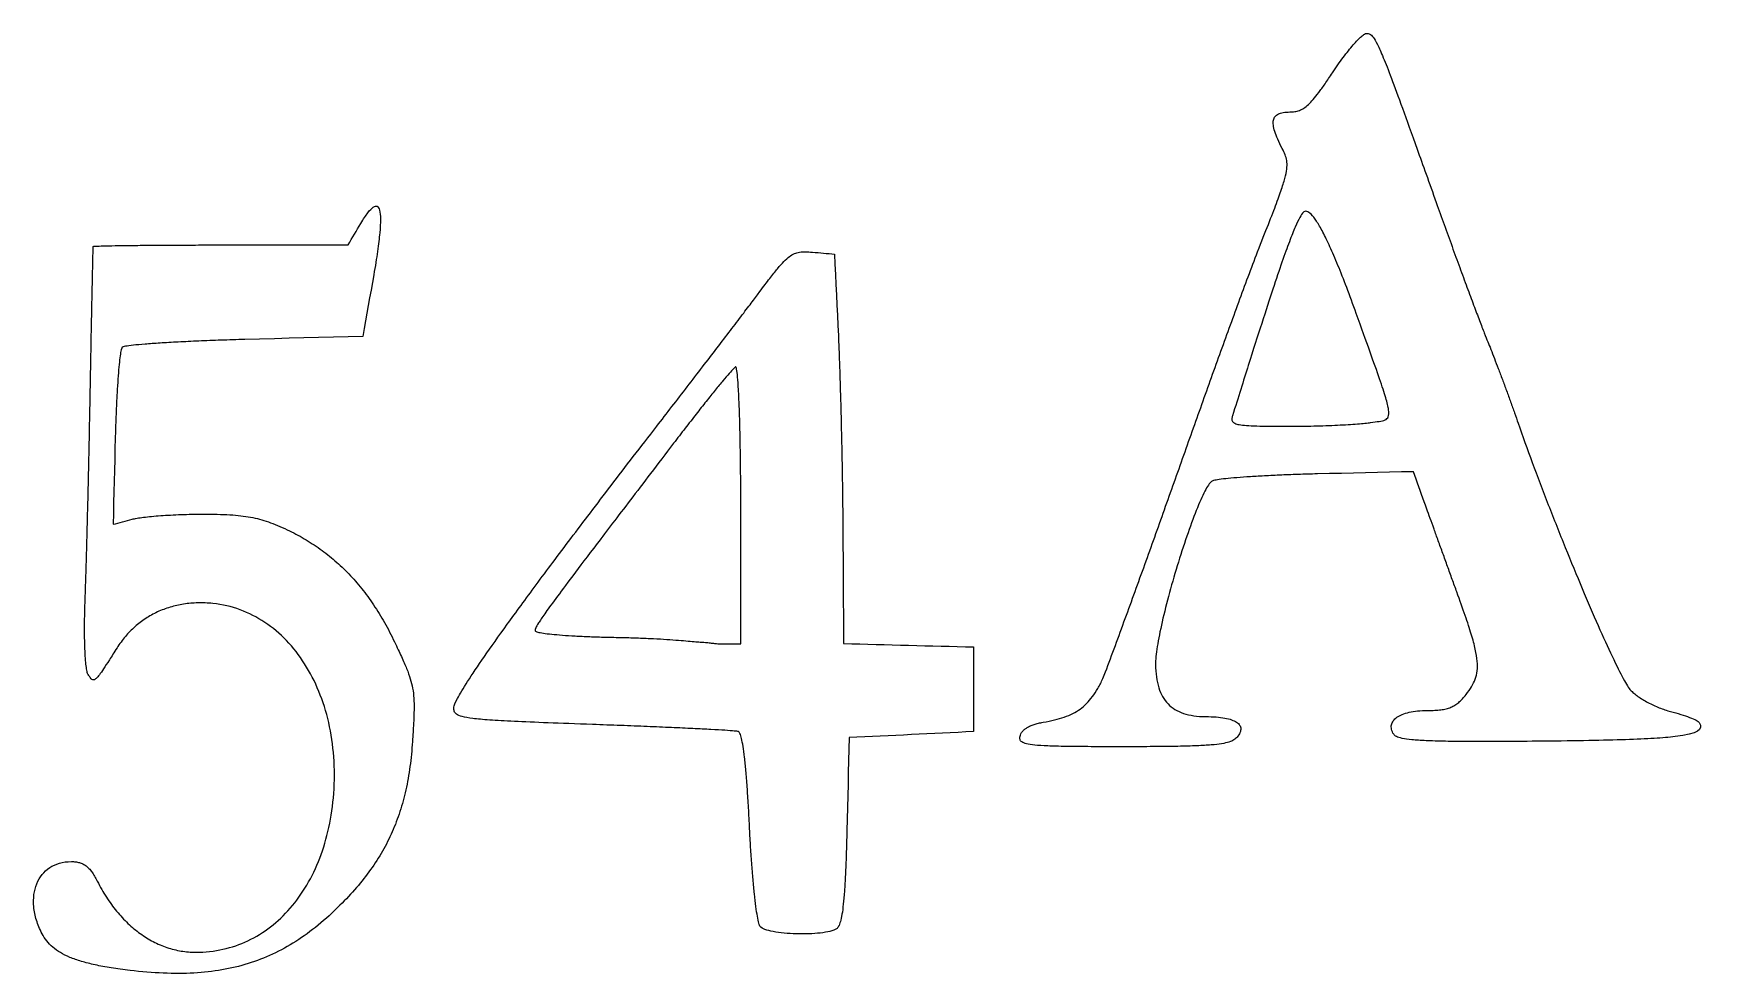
# Model space of a CAD drawing. Extents: x 224 to 496, y 379 to 532.
import ezdxf

# ---------------------------------------------------------------- set-up
doc = ezdxf.new("R2010")
doc.units = 0
doc.layers.add('Vector_Middle', color=7, linetype='CONTINUOUS')

msp = doc.modelspace()

# ---------------------------------------------------------------- linework, layer by layer
at = {"layer": 'Vector_Middle', "color": 7}
for points in [[(254.589523, 497.6892), (257.178362, 497.6892), (259.767198, 497.6892), (262.356038, 497.6892), (264.944877, 497.6892), (267.533717, 497.6892), (270.122556, 497.6892), (272.711392, 497.6892), (275.300232, 497.6892), (275.559035, 498.127805), (275.817838, 498.566438), (276.076641, 499.005043), (276.335444, 499.443647), (276.594248, 499.88228), (276.853051, 500.320885), (277.111854, 500.759518), (277.370657, 501.198123)], [(350.922813, 496.511008), (351.369723, 496.473591), (351.816633, 496.436173), (352.263543, 496.398756), (352.710454, 496.361339), (353.157364, 496.323921), (353.604274, 496.286504), (354.051184, 496.249087), (354.498094, 496.211669), (354.575764, 494.550085), (354.653433, 492.888501), (354.731102, 491.226917), (354.808772, 489.565304), (354.886441, 487.90372), (354.96411, 486.242135), (355.04178, 484.580551), (355.119449, 482.918967)], [(279.473638, 492.850488), (279.251374, 491.594769), (279.029109, 490.339049), (278.806844, 489.083329), (278.58458, 487.827581), (278.362315, 486.571861), (278.140051, 485.316142), (277.917786, 484.060422), (277.695522, 482.804702), (275.295455, 482.740639), (272.895386, 482.676576), (270.49532, 482.612513), (268.095251, 482.54845), (265.695185, 482.484387), (263.295119, 482.420324), (260.89505, 482.356261), (258.494984, 482.292198)], [(441.793814, 468.768416), (441.793757, 468.767225)], [(237.384944, 466.23155), (237.341772, 464.47645), (237.298601, 462.72138), (237.255429, 460.96628), (237.212257, 459.211181), (237.169086, 457.45611), (237.125914, 455.701011), (237.082742, 453.94594), (237.039571, 452.190841), (237.426659, 452.294589), (237.813744, 452.398337), (238.200832, 452.502085), (238.587919, 452.605833), (238.975007, 452.709581), (239.362092, 452.813329), (239.74918, 452.917077), (240.136268, 453.020825)], [(450.514857, 455.840816), (450.293187, 456.456217), (450.071802, 457.071619), (449.850416, 457.68702), (449.62903, 458.302422), (449.407361, 458.917824), (449.185975, 459.533225), (448.964589, 460.148627), (448.743203, 460.764028), (446.79155, 460.718391), (444.839896, 460.672753), (442.888214, 460.627115), (440.936561, 460.581477), (438.984907, 460.535839), (437.033254, 460.490202), (435.081572, 460.444564), (433.129918, 460.398926)], [(336.445569, 432.705033), (336.794287, 432.705033), (337.143005, 432.705033), (337.491751, 432.705033), (337.840469, 432.705033), (338.189187, 432.705033), (338.537934, 432.705033), (338.886652, 432.705033), (339.23537, 432.705033), (339.23537, 435.546113), (339.23537, 438.387194), (339.23537, 441.228302), (339.23537, 444.069383), (339.23537, 446.910463), (339.23537, 449.751543), (339.23537, 452.592652), (339.23571, 455.43172)], [(355.857591, 451.197553), (355.871764, 448.89395), (355.885937, 446.590375), (355.90011, 444.286772), (355.914283, 441.983169), (355.928457, 439.679594), (355.94263, 437.375991), (355.956803, 435.072416), (355.970976, 432.768813), (357.294104, 432.733946), (358.617203, 432.69908), (359.940331, 432.664214), (361.26343, 432.629348), (362.586557, 432.594482), (363.909657, 432.559616), (365.232784, 432.52475), (366.555883, 432.489883), (367.878983, 432.455017), (369.20211, 432.420151), (370.525209, 432.385285), (371.848337, 432.350419), (373.171436, 432.315553), (374.494564, 432.280687), (375.817663, 432.24582), (377.140791, 432.210954), (377.140791, 431.349392), (377.140791, 430.48783), (377.140791, 429.626268), (377.140791, 428.764706), (377.140791, 427.903143), (377.140791, 427.041581), (377.140791, 426.180019), (377.140791, 425.318457), (377.140791, 424.456894), (377.140791, 423.595332), (377.140791, 422.73377), (377.140791, 421.87218), (377.140791, 421.010617), (377.140791, 420.149055), (377.140791, 419.287493), (377.140791, 418.425931), (375.874894, 418.364419), (374.609027, 418.302907), (373.343131, 418.241395), (372.077235, 418.179883), (370.811367, 418.118372), (369.545471, 418.05686), (368.279603, 417.995348), (367.013707, 417.933836), (365.747811, 417.872324), (364.481943, 417.810813), (363.216047, 417.749301), (361.95018, 417.687789), (360.684283, 417.626277), (359.418387, 417.564765), (358.15252, 417.503254), (356.886624, 417.441742), (356.839852, 415.547773), (356.79308, 413.653805), (356.746309, 411.759865), (356.699537, 409.865896), (356.652765, 407.971928), (356.605994, 406.077959), (356.559222, 404.184019), (356.51245, 402.29005)], [(384.714567, 417.66891), (384.713858, 417.672085)], [(342.390132, 386.672655), (342.390161, 386.672655), (342.390161, 386.672655), (342.390189, 386.672683), (342.390189, 386.672683), (342.390217, 386.672683), (342.390217, 386.672683), (342.390246, 386.672712), (342.394639, 386.670813)], [(239.786745, 379.525833), (239.786745, 379.525861), (239.786745, 379.525861), (239.786745, 379.52589), (239.786745, 379.52589), (239.786745, 379.52589), (239.786745, 379.525918), (239.786745, 379.525918), (239.786793, 379.523906)]]:
    msp.add_lwpolyline(points, dxfattribs=at)
for points in [[(438.950353, 530.271269), (439.202069, 530.561282), (439.44137, 530.82377), (439.664627, 531.054425)], [(439.664627, 531.054425), (439.887997, 531.285165), (440.095039, 531.483789), (440.282296, 531.646299)], [(440.282296, 531.646299), (440.469666, 531.808724), (440.636939, 531.935065), (440.780655, 532.020699)], [(440.780655, 532.020699), (440.924372, 532.106306), (441.044277, 532.151376), (441.136857, 532.151376)], [(441.136857, 532.151376), (441.317707, 532.151376), (441.484611, 532.131534), (441.656561, 532.041676)], [(441.656561, 532.041676), (441.828624, 531.953235), (442.005477, 531.797896), (442.206369, 531.529455)], [(442.206369, 531.529455), (442.407345, 531.261014), (442.631991, 530.879556), (442.899524, 530.339216)], [(442.899524, 530.339216), (443.167115, 529.798876), (443.477367, 529.099654), (443.849329, 528.195657)], [(436.455978, 527.036797), (436.747266, 527.452441), (437.037619, 527.853685), (437.323266, 528.23622)], [(437.323266, 528.23622), (437.608913, 528.618728), (437.889883, 528.982469), (438.162321, 529.323109)], [(438.162321, 529.323109), (438.434731, 529.663748), (438.698721, 529.981257), (438.950353, 530.271269)], [(443.849329, 528.195657), (444.22132, 527.29166), (444.654964, 526.18286), (445.16914, 524.823392)], [(434.370359, 523.942838), (434.742321, 524.482923), (435.144359, 525.083584), (435.583247, 525.751143)], [(435.583247, 525.751143), (435.872523, 526.191165), (436.164718, 526.621153), (436.455978, 527.036797)], [(432.444246, 521.379213), (432.723458, 521.70205), (433.018942, 522.072935), (433.337698, 522.498104)], [(433.337698, 522.498104), (433.656425, 522.923272), (433.998369, 523.402753), (434.370359, 523.942838)], [(445.16914, 524.823392), (445.683317, 523.463953), (446.278025, 521.853817), (446.972173, 519.94715)], [(429.442668, 519.406951), (429.700337, 519.446353), (429.946809, 519.508715), (430.189257, 519.599991)], [(430.189257, 519.599991), (430.431619, 519.691266), (430.670013, 519.812022), (430.911043, 519.967899)], [(430.911043, 519.967899), (431.151987, 520.123805), (431.395795, 520.315257), (431.649043, 520.548378)], [(431.649043, 520.548378), (431.902176, 520.781386), (432.16509, 521.056346), (432.444246, 521.379213)], [(446.972173, 519.94715), (447.666321, 518.040454), (448.45988, 515.837225), (449.371757, 513.291543)], [(425.947635, 517.199726), (425.911635, 517.506832), (425.917871, 517.777143), (425.967477, 518.013128)], [(426.181493, 516.165732), (426.061871, 516.548778), (425.983635, 516.892649), (425.947635, 517.199726)], [(425.967477, 518.013128), (426.016233, 518.24897), (426.107509, 518.450712), (426.242154, 518.620422)], [(426.242154, 518.620422), (426.376517, 518.790217), (426.554249, 518.927896), (426.775465, 519.03618)], [(426.775465, 519.03618), (426.996567, 519.144463), (427.26155, 519.223266), (427.570498, 519.274857)], [(427.570498, 519.274857), (427.879474, 519.326447), (428.232557, 519.351109), (428.630258, 519.351109)], [(428.630258, 519.351109), (428.916586, 519.351109), (429.185112, 519.368117), (429.442668, 519.406951)], [(426.664998, 514.89652), (426.462605, 515.360409), (426.301228, 515.782658), (426.181493, 516.165732)], [(427.395203, 513.377603), (427.11103, 513.927156), (426.867449, 514.432658), (426.664998, 514.89652)], [(427.860227, 512.395398), (427.734935, 512.707408), (427.577613, 513.02503), (427.395203, 513.377603)], [(428.133203, 511.446699), (428.078778, 511.776935), (427.985518, 512.083389), (427.860227, 512.395398)], [(428.172038, 510.355219), (428.202935, 510.762444), (428.186211, 511.116463), (428.133203, 511.446699)], [(449.371757, 513.291543), (450.283606, 510.745861), (451.313802, 507.857726), (452.481165, 504.581244)], [(427.378195, 507.038769), (427.621408, 507.77623), (427.804498, 508.401723), (427.934494, 508.944671)], [(427.934494, 508.944671), (428.064605, 509.487619), (428.141424, 509.948022), (428.172038, 510.355219)], [(426.461074, 504.461254), (426.831619, 505.451962), (427.134983, 506.301335), (427.378195, 507.038769)], [(278.504476, 502.928164), (278.841266, 503.371502), (279.13686, 503.681641), (279.391116, 503.859175)], [(279.391116, 503.859175), (279.645384, 504.036624), (279.8583, 504.081694), (280.02975, 503.994387)], [(280.02975, 503.994387), (280.20119, 503.907364), (280.331175, 503.687991), (280.41954, 503.33726)], [(280.41954, 503.33726), (280.507895, 502.986501), (280.554667, 502.504214), (280.559656, 501.890967)], [(425.140923, 501.035783), (425.652832, 502.338529), (426.090529, 503.470545), (426.461074, 504.461254)], [(431.383294, 503.164148), (431.166444, 503.216022), (430.975502, 503.158479), (430.811036, 502.990101)], [(432.110211, 502.68223), (431.84262, 502.951238), (431.60006, 503.112331), (431.383294, 503.164148)], [(452.481165, 504.581244), (452.903244, 503.396589), (453.331446, 502.200794), (453.760044, 501.009307)], [(277.370657, 501.198123), (277.7897, 501.908343), (278.167686, 502.484854), (278.504476, 502.928164)], [(280.559656, 501.890967), (280.564758, 501.27772), (280.527908, 500.533512), (280.449275, 499.658882)], [(423.375506, 496.586126), (424.042866, 498.259644), (424.628986, 499.733065), (425.140923, 501.035783)], [(429.504378, 500.599757), (429.224598, 499.946712), (428.909414, 499.154258), (428.552787, 498.204255)], [(430.244532, 502.158813), (430.028816, 501.766469), (429.784243, 501.252832), (429.504378, 500.599757)], [(430.811036, 502.990101), (430.64691, 502.82229), (430.46022, 502.551156), (430.244532, 502.158813)], [(432.987194, 501.553247), (432.670365, 502.036441), (432.377802, 502.41325), (432.110211, 502.68223)], [(434.009622, 499.786044), (433.645087, 500.480504), (433.304022, 501.070082), (432.987194, 501.553247)], [(453.760044, 501.009307), (454.188671, 499.81782), (454.617666, 498.630671), (455.041361, 497.463335)], [(243.018774, 497.64668), (244.123574, 497.655184), (245.302858, 497.663688), (246.542423, 497.669357)], [(246.542423, 497.669357), (247.781988, 497.675027), (249.081832, 497.680696), (250.42775, 497.683531)], [(250.42775, 497.683531), (251.773668, 497.686365), (253.16566, 497.6892), (254.589523, 497.6892)], [(280.449275, 499.658882), (280.370642, 498.784252), (280.250113, 497.7792), (280.087543, 496.644293)], [(428.552787, 498.204255), (428.196132, 497.254252), (427.79795, 496.146699), (427.351918, 494.863483)], [(435.172819, 497.389436), (434.762135, 498.292243), (434.374129, 499.091584), (434.009622, 499.786044)], [(233.69874, 493.339748), (233.717448, 494.186655), (233.734314, 494.919241), (233.749054, 495.521461)], [(233.749054, 495.521461), (233.763795, 496.123682), (233.776267, 496.595565), (233.786472, 496.921153)], [(233.786472, 496.921153), (233.796677, 497.246712), (233.80433, 497.425946), (233.808866, 497.442869)], [(233.808866, 497.442869), (233.813684, 497.459877), (233.964006, 497.476318), (234.245625, 497.492192)], [(234.245625, 497.492192), (234.527247, 497.5092), (234.94019, 497.523657), (235.470229, 497.538397)], [(235.470229, 497.538397), (236.000265, 497.55257), (236.647406, 497.567027), (237.397442, 497.580066)], [(237.397442, 497.580066), (238.147481, 497.594239), (239.000411, 497.605578), (239.942035, 497.616633)], [(239.942035, 497.616633), (240.883659, 497.627972), (241.913974, 497.636476), (243.018774, 497.64668)], [(280.087543, 496.644293), (279.924976, 495.509386), (279.720394, 494.244595), (279.473638, 492.850488)], [(345.212192, 493.826939), (345.592375, 494.28669), (345.933921, 494.673647), (346.25092, 494.998299)], [(346.25092, 494.998299), (346.56789, 495.322951), (346.860312, 495.585298), (347.142217, 495.795883)], [(347.142217, 495.795883), (347.424265, 496.006498), (347.695569, 496.165266), (347.970586, 496.282819)], [(347.970586, 496.282819), (348.245546, 496.400457), (348.52422, 496.476709), (348.820498, 496.522346)], [(348.820498, 496.522346), (349.116775, 496.567984), (349.430712, 496.582724), (349.776397, 496.577339)], [(349.776397, 496.577339), (350.12211, 496.571669), (350.499543, 496.546157), (350.922813, 496.511008)], [(420.317093, 488.367269), (421.341194, 491.156249), (422.360731, 493.899732), (423.375506, 496.586126)], [(436.47222, 494.372211), (436.01692, 495.480416), (435.583531, 496.48663), (435.172819, 497.389436)], [(455.041361, 497.463335), (455.465055, 496.296), (455.88342, 495.148479), (456.290759, 494.03622)], [(233.63754, 490.47188), (233.65965, 491.531528), (233.680059, 492.492813), (233.69874, 493.339748)], [(343.941534, 492.218731), (344.413134, 492.834614), (344.831981, 493.367187), (345.212192, 493.826939)], [(427.351918, 494.863483), (426.905887, 493.580268), (426.412035, 492.121417), (425.864013, 490.468734)], [(437.90315, 490.743184), (437.404762, 492.053868), (436.927521, 493.264006), (436.47222, 494.372211)], [(456.290759, 494.03622), (456.698069, 492.923991), (457.094353, 491.847024), (457.473855, 490.820854)], [(233.56741, 487.013839), (233.592072, 488.254224), (233.615543, 489.412233), (233.63754, 490.47188)], [(341.110432, 488.453414), (341.592718, 489.092627), (342.011254, 489.650003), (342.354529, 490.110548)], [(342.354529, 490.110548), (342.945666, 490.903625), (343.469962, 491.602847), (343.941534, 492.218731)], [(425.864013, 490.468734), (425.315991, 488.816079), (424.713827, 486.969619), (424.051228, 484.911269)], [(439.461014, 486.5112), (438.921099, 488.021386), (438.401537, 489.432529), (437.90315, 490.743184)], [(457.473855, 490.820854), (457.853357, 489.794655), (458.216107, 488.819254), (458.556321, 487.910098)], [(233.490393, 483.061493), (233.517039, 484.450668), (233.542806, 485.773427), (233.56741, 487.013839)], [(339.483657, 486.305263), (340.082022, 487.093153), (340.628117, 487.814202), (341.110432, 488.453414)], [(417.231241, 479.875181), (418.264299, 482.743729), (419.292992, 485.578261), (420.317093, 488.367269)], [(458.556321, 487.910098), (458.896564, 487.000942), (459.214299, 486.158032), (459.50383, 485.396844)], [(337.543172, 483.756208), (338.234627, 484.662728), (338.885291, 485.517402), (339.483657, 486.305263)], [(424.051228, 484.911269), (423.38863, 482.852891), (422.665597, 480.582624), (421.875808, 478.082296)], [(441.663704, 480.37405), (441.034299, 482.128157), (440.302025, 484.158898), (439.461014, 486.5112)], [(459.50383, 485.396844), (459.793332, 484.635685), (460.05463, 483.95622), (460.281969, 483.374013)], [(233.408443, 478.710765), (233.436506, 480.216756), (233.463804, 481.672318), (233.490393, 483.061493)], [(240.331059, 481.359317), (239.796802, 481.301206), (239.369009, 481.243946), (239.061334, 481.188104)], [(242.239555, 481.534781), (241.506037, 481.476104), (240.865316, 481.417427), (240.331059, 481.359317)], [(244.704861, 481.709112), (243.799398, 481.651852), (242.973077, 481.593175), (242.239555, 481.534781)], [(247.645018, 481.877206), (246.594932, 481.822781), (245.610326, 481.766372), (244.704861, 481.709112)], [(250.978062, 482.033962), (249.810673, 481.984072), (248.695104, 481.931632), (247.645018, 481.877206)], [(254.622039, 482.173994), (253.364666, 482.130624), (252.145454, 482.083569), (250.978062, 482.033962)], [(258.494984, 482.292198), (257.174946, 482.257049), (255.879411, 482.217364), (254.622039, 482.173994)], [(335.357887, 480.896334), (336.119443, 481.891436), (336.851717, 482.849717), (337.543172, 483.756208)], [(355.119449, 482.918967), (355.162252, 482.005106), (355.204772, 480.982422), (355.246724, 479.872602)], [(460.281969, 483.374013), (460.509307, 482.791776), (460.702715, 482.306769), (460.856438, 481.934438)], [(460.856438, 481.934438), (461.010076, 481.562107), (461.179559, 481.142891), (461.361232, 480.685805)], [(233.323546, 474.057581), (233.352119, 475.648384), (233.380522, 477.204775), (233.408443, 478.710765)], [(238.181423, 479.625591), (238.12592, 479.224006), (238.07073, 478.745121), (238.016673, 478.199027)], [(238.348185, 480.588208), (238.292768, 480.351515), (238.236925, 480.027146), (238.181423, 479.625591)], [(238.512339, 481.026246), (238.458566, 480.974372), (238.403602, 480.824986), (238.348185, 480.588208)], [(239.061334, 481.188104), (238.753661, 481.132261), (238.56611, 481.07812), (238.512339, 481.026246)], [(332.996769, 477.815669), (333.805465, 478.869335), (334.596331, 479.901232), (335.357887, 480.896334)], [(355.246724, 479.872602), (355.288677, 478.762809), (355.330063, 477.56588), (355.370032, 476.303528)], [(414.11914, 471.17914), (415.160759, 474.104126), (416.198211, 477.006661), (417.231241, 479.875181)], [(443.249405, 475.896472), (442.819729, 477.142384), (442.293137, 478.619915), (441.663704, 480.37405)], [(461.361232, 480.685805), (461.542932, 480.228718), (461.73685, 479.733817), (461.939669, 479.210145)], [(461.939669, 479.210145), (462.14263, 478.686472), (462.354236, 478.134057), (462.571455, 477.561969)], [(237.858557, 476.369263), (237.807476, 475.698898), (237.758267, 474.971414), (237.711694, 474.196961)], [(238.016673, 478.199027), (237.962616, 477.652961), (237.909637, 477.039657), (237.858557, 476.369263)], [(330.528728, 474.604299), (331.361546, 475.686539), (332.188072, 476.761975), (332.996769, 477.815669)], [(337.332926, 476.748992), (337.047619, 476.421789), (336.712422, 476.026923), (336.334224, 475.572898)], [(338.032233, 477.519137), (337.85365, 477.335735), (337.618233, 477.076195), (337.332926, 476.748992)], [(338.390702, 477.832337), (338.332592, 477.80966), (338.210702, 477.70251), (338.032233, 477.519137)], [(338.560498, 477.434353), (338.505506, 477.71725), (338.448813, 477.854901), (338.390702, 477.832337)], [(338.718954, 476.166331), (338.668498, 476.72382), (338.61549, 477.151597), (338.560498, 477.434353)], [(338.862387, 474.120085), (338.817317, 474.921666), (338.769411, 475.608841), (338.718954, 476.166331)], [(355.370032, 476.303528), (355.410283, 475.041175), (355.449118, 473.71337), (355.486535, 472.341798)], [(421.875808, 478.082296), (421.086019, 475.581997), (420.229502, 472.851638), (419.299937, 469.873106)], [(462.571455, 477.561969), (462.788589, 476.98988), (463.011392, 476.398148), (463.236208, 475.795814)], [(233.23142, 469.187065), (233.264075, 470.835496), (233.294973, 472.466778), (233.323546, 474.057581)], [(237.711694, 474.196961), (237.665149, 473.422507), (237.621212, 472.601083), (237.580733, 471.742781)], [(328.022702, 471.352309), (328.856712, 472.433074), (329.69588, 473.52206), (330.528728, 474.604299)], [(335.077483, 474.041934), (334.620142, 473.478151), (334.126715, 472.863713), (333.604091, 472.207124)], [(336.334224, 475.572898), (335.955997, 475.118901), (335.534797, 474.605745), (335.077483, 474.041934)], [(338.987679, 471.387543), (338.949411, 472.402573), (338.907458, 473.318532), (338.862387, 474.120085)], [(444.253606, 472.808608), (444.011811, 473.636268), (443.679109, 474.650561), (443.249405, 475.896472)], [(463.236208, 475.795814), (463.460995, 475.19348), (463.687937, 474.580602), (463.913575, 473.966192)], [(463.913575, 473.966192), (464.139213, 473.351811), (464.363546, 472.735928), (464.583203, 472.127641)], [(237.580733, 471.742781), (237.540226, 470.884479), (237.503149, 469.989326), (237.470267, 469.067414)], [(325.547632, 468.149783), (326.359843, 469.199055), (327.188693, 470.271572), (328.022702, 471.352309)], [(333.604091, 472.207124), (333.081468, 471.550535), (332.529619, 470.851824), (331.95549, 470.119465)], [(339.091143, 468.060548), (339.060529, 469.258413), (339.025946, 470.372513), (338.987679, 471.387543)], [(355.486535, 472.341798), (355.523953, 470.970255), (355.559386, 469.554945), (355.592835, 468.117581)], [(410.981953, 462.348312), (412.031735, 465.30669), (413.07755, 468.254154), (414.11914, 471.17914)], [(444.71177, 470.840513), (444.646006, 471.339893), (444.495487, 471.980948), (444.253606, 472.808608)], [(444.659329, 469.722246), (444.757975, 469.983317), (444.77725, 470.341106), (444.71177, 470.840513)], [(464.583203, 472.127641), (464.802888, 471.519354), (465.017839, 470.918665), (465.224769, 470.334643)], [(233.128749, 464.213452), (233.164352, 465.872995), (233.198765, 467.538605), (233.23142, 469.187065)], [(237.470267, 469.067414), (237.437385, 468.145502), (237.40867, 467.19686), (237.384944, 466.23155)], [(318.133106, 458.51862), (320.462844, 461.563172), (322.936441, 464.776469), (325.547632, 468.149783)], [(330.173008, 467.830035), (329.56115, 467.038913), (328.933899, 466.222677), (328.298117, 465.38983)], [(331.95549, 470.119465), (331.381332, 469.387134), (330.784866, 468.621156), (330.173008, 467.830035)], [(339.16938, 464.230998), (339.146702, 465.581055), (339.121757, 466.862683), (339.091143, 468.060548)], [(355.592835, 468.117581), (355.626283, 466.680189), (355.657465, 465.220743), (355.686094, 463.760929)], [(419.193354, 469.350822), (419.187685, 469.196901), (419.216032, 469.06268), (419.290299, 468.945439)], [(419.299937, 469.873106), (419.238992, 469.677798), (419.199024, 469.50463), (419.193354, 469.350822)], [(419.290299, 468.945439), (419.365134, 468.828085), (419.48674, 468.728022), (419.668299, 468.642557)], [(419.668299, 468.642557), (419.849717, 468.556951), (420.090832, 468.486369), (420.404513, 468.427691)], [(420.404513, 468.427691), (420.718224, 468.369298), (421.104501, 468.322809), (421.576243, 468.286526)], [(421.576243, 468.286526), (422.048013, 468.250243), (422.605219, 468.223597), (423.260759, 468.204605)], [(423.260759, 468.204605), (423.916328, 468.184762), (424.67023, 468.173991), (425.535364, 468.167471)], [(425.535364, 468.167471), (426.400469, 468.161802), (427.376835, 468.158967), (428.477272, 468.161802)], [(428.477272, 468.161802), (429.1452, 468.16251), (429.823247, 468.167471), (430.502343, 468.175975)], [(430.502343, 468.175975), (431.181439, 468.184479), (431.861584, 468.195817), (432.53365, 468.212825)], [(432.53365, 468.212825), (433.205717, 468.229833), (433.869732, 468.247691), (434.51657, 468.269802)], [(434.51657, 468.269802), (435.163408, 468.292479), (435.793096, 468.316857), (436.396507, 468.344353)], [(436.396507, 468.344353), (436.99989, 468.372699), (437.577024, 468.401896), (438.118809, 468.433928)], [(438.118809, 468.433928), (438.660567, 468.465959), (439.166948, 468.500258), (439.628854, 468.536258)], [(439.628854, 468.536258), (440.090787, 468.572258), (440.508217, 468.609676), (440.872072, 468.64851)], [(440.872072, 468.64851), (441.235928, 468.687345), (441.546208, 468.727313), (441.793814, 468.768416)], [(441.793757, 468.767225), (442.314198, 468.853398), (442.773213, 468.90102), (443.164847, 468.955446)], [(443.164847, 468.955446), (443.55651, 469.009871), (443.880822, 469.071099), (444.131858, 469.183918)], [(444.131858, 469.183918), (444.383008, 469.296737), (444.560712, 469.461146), (444.659329, 469.722246)], [(465.224769, 470.334643), (465.431698, 469.750649), (465.63052, 469.183323), (465.81789, 468.641764)], [(465.81789, 468.641764), (466.515354, 466.625934), (467.290063, 464.471376), (468.116022, 462.239745)], [(328.298117, 465.38983), (325.655348, 461.92782), (323.321074, 458.868983), (321.259465, 456.164787)], [(233.018992, 459.276321), (233.05638, 460.900432), (233.093174, 462.553909), (233.128749, 464.213452)], [(339.218702, 459.990765), (339.207364, 461.4624), (339.190356, 462.880913), (339.16938, 464.230998)], [(355.686094, 463.760929), (355.714724, 462.301087), (355.74052, 460.840876), (355.76348, 459.401953)], [(407.820784, 453.451946), (408.878362, 456.420643), (409.93217, 459.389934), (410.981953, 462.348312)], [(339.23571, 455.43172), (339.23571, 456.994318), (339.230041, 458.519102), (339.218702, 459.990765)], [(419.517298, 459.74469), (418.873351, 459.689131), (418.301632, 459.632721), (417.813874, 459.575745)], [(421.654167, 459.907398), (420.877446, 459.854674), (420.161272, 459.800249), (419.517298, 459.74469)], [(424.154183, 460.058769), (423.268129, 460.01058), (422.430888, 459.959839), (421.654167, 459.907398)], [(426.946989, 460.194265), (425.975074, 460.152312), (425.040208, 460.106674), (424.154183, 460.058769)], [(429.962343, 460.309351), (428.927953, 460.275052), (427.918932, 460.236501), (426.946989, 460.194265)], [(433.129918, 460.398926), (432.056494, 460.373414), (430.996734, 460.34365), (429.962343, 460.309351)], [(468.116022, 462.239745), (468.942009, 460.008085), (469.819247, 457.699351), (470.721855, 455.375169)], [(232.905549, 454.515279), (232.94359, 456.057439), (232.981603, 457.652211), (233.018992, 459.276321)], [(311.581899, 449.899937), (313.617543, 452.598293), (315.803395, 455.474098), (318.133106, 458.51862)], [(355.76348, 459.401953), (355.786157, 457.963058), (355.805717, 456.545424), (355.821591, 455.170819)], [(414.940082, 457.856391), (414.531213, 457.107477), (414.070696, 456.095424), (413.58189, 454.895773)], [(415.988589, 459.238139), (415.706258, 459.09102), (415.34898, 458.605304), (414.940082, 457.856391)], [(416.614195, 459.405383), (416.306098, 459.34869), (416.093641, 459.292847), (415.988589, 459.238139)], [(417.813874, 459.575745), (417.326117, 459.519052), (416.922321, 459.461792), (416.614195, 459.405383)], [(232.791908, 450.069902), (232.829439, 451.483569), (232.867508, 452.973118), (232.905549, 454.515279)], [(321.259465, 456.164787), (319.197855, 453.460564), (317.40891, 451.110983), (315.856828, 449.067515)], [(355.821591, 455.170819), (355.838598, 453.796186), (355.849937, 452.464526), (355.857591, 451.197553)], [(413.58189, 454.895773), (413.093083, 453.696094), (412.575987, 452.308819), (412.053902, 450.809461)], [(450.943058, 454.652844), (450.780633, 455.103014), (450.63669, 455.502331), (450.514857, 455.840816)], [(451.482151, 453.159921), (451.286277, 453.701707), (451.105483, 454.202702), (450.943058, 454.652844)], [(470.721855, 455.375169), (471.624463, 453.050986), (472.552413, 450.711326), (473.479795, 448.417871)], [(240.136268, 453.020825), (240.349178, 453.077802), (240.616074, 453.133361), (240.929152, 453.187219)], [(240.929152, 453.187219), (241.242231, 453.241077), (241.601479, 453.292951), (241.999061, 453.342274)], [(241.999061, 453.342274), (242.396643, 453.391597), (242.832557, 453.438652), (243.298967, 453.482589)], [(243.298967, 453.482589), (243.765377, 453.526526), (244.262282, 453.567345), (244.781841, 453.604762)], [(244.781841, 453.604762), (245.301403, 453.64218), (245.84362, 453.675912), (246.400654, 453.705392)], [(246.400654, 453.705392), (246.95769, 453.734872), (247.529543, 453.760384), (248.108374, 453.781077)], [(248.108374, 453.781077), (248.687209, 453.80092), (249.273023, 453.817928), (249.857977, 453.828699)], [(249.857977, 453.828699), (250.442932, 453.840038), (251.027028, 453.845707), (251.60243, 453.845707)], [(251.60243, 453.845707), (252.469091, 453.844998), (253.26438, 453.837203), (254.001359, 453.820195)], [(254.001359, 453.820195), (254.738341, 453.803187), (255.417012, 453.777959), (256.050439, 453.740825)], [(256.050439, 453.740825), (256.683866, 453.703691), (257.272047, 453.654652), (257.828049, 453.592006)], [(257.828049, 453.592006), (258.38405, 453.529361), (258.90787, 453.452542), (259.41257, 453.359282)], [(259.41257, 453.359282), (259.917273, 453.266022), (260.402856, 453.156605), (260.882388, 453.028195)], [(260.882388, 453.028195), (261.361919, 452.899786), (261.835396, 452.752668), (262.315882, 452.584233)], [(262.315882, 452.584233), (262.796369, 452.415855), (263.283866, 452.226189), (263.791434, 452.012882)], [(263.791434, 452.012882), (264.299006, 451.799433), (264.82665, 451.562627), (265.387431, 451.2996)], [(404.636854, 444.559266), (405.70183, 447.515178), (406.763206, 450.483279), (407.820784, 453.451946)], [(452.110309, 451.422198), (451.888639, 452.035559), (451.677883, 452.618135), (451.482151, 453.159921)], [(232.68147, 446.079827), (232.717357, 447.318454), (232.754349, 448.656265), (232.791908, 450.069902)], [(265.387431, 451.2996), (266.337879, 450.853795), (267.258957, 450.370233), (268.151236, 449.84829)], [(268.151236, 449.84829), (269.043517, 449.326318), (269.906992, 448.765994), (270.742232, 448.166721)], [(305.931742, 442.34606), (307.660762, 444.680731), (309.546227, 447.201609), (311.581899, 449.899937)], [(315.856828, 449.067515), (314.304718, 447.024019), (312.989443, 445.286636), (311.8752, 443.806838)], [(412.053902, 450.809461), (411.531789, 449.310104), (411.004715, 447.698665), (410.495981, 446.050658)], [(452.805789, 449.499883), (452.565128, 450.16475), (452.33212, 450.808866), (452.110309, 451.422198)], [(453.546794, 447.453128), (453.29451, 448.14943), (453.046422, 448.835017), (452.805789, 449.499883)], [(232.577722, 442.684602), (232.610803, 443.701672), (232.645584, 444.841172), (232.68147, 446.079827)], [(270.742232, 448.166721), (271.577475, 447.56742), (272.384478, 446.929172), (273.16381, 446.25138)], [(273.16381, 446.25138), (273.943142, 445.573559), (274.694805, 444.856195), (275.419361, 444.098693)], [(410.495981, 446.050658), (409.987247, 444.402652), (409.496825, 442.718107), (409.048072, 441.07251)], [(454.311581, 445.342139), (454.055046, 446.049808), (453.798992, 446.756825), (453.546794, 447.453128)], [(473.479795, 448.417871), (474.40715, 446.124416), (475.333909, 443.877137), (476.234164, 441.73766)], [(275.419361, 444.098693), (276.143916, 443.341191), (276.841366, 442.543521), (277.512276, 441.705146)], [(311.8752, 443.806838), (310.760957, 442.327011), (309.847691, 441.104769), (309.099628, 440.091581)], [(401.431266, 435.739465), (402.503272, 438.659546), (403.571849, 441.603326), (404.636854, 444.559266)], [(455.078296, 443.227068), (454.824879, 443.926091), (454.568032, 444.634441), (454.311581, 445.342139)], [(232.484066, 440.023805), (232.513206, 440.772803), (232.544614, 441.667502), (232.577722, 442.684602)], [(277.512276, 441.705146), (278.183186, 440.866743), (278.827552, 439.987606), (279.445946, 439.067169)], [(301.220419, 435.909317), (302.630202, 437.862898), (304.202721, 440.011389), (305.931742, 442.34606)], [(409.048072, 441.07251), (408.59932, 439.426942), (408.192208, 437.820321), (407.850066, 436.328249)], [(455.825225, 441.168123), (455.582013, 441.838403), (455.331798, 442.528072), (455.078296, 443.227068)], [(457.180611, 437.350791), (456.788948, 438.49046), (456.337814, 439.755704), (455.825225, 441.168123)], [(476.234164, 441.73766), (477.134419, 439.598211), (478.008142, 437.566592), (478.829395, 435.704428)], [(232.417451, 437.80646), (232.432758, 438.532866), (232.454897, 439.274806), (232.484066, 440.023805)], [(244.254251, 437.909159), (243.589391, 437.600778), (242.949813, 437.24588), (242.33834, 436.84577)], [(246.321828, 438.693392), (245.609246, 438.479376), (244.919109, 438.217512), (244.254251, 437.909159)], [(248.524081, 439.190617), (247.769439, 439.073546), (247.034409, 438.907436), (246.321828, 438.693392)], [(250.84402, 439.393011), (250.052981, 439.376003), (249.278723, 439.307688), (248.524081, 439.190617)], [(253.264657, 439.292665), (252.442885, 439.37742), (251.635062, 439.410586), (250.84402, 439.393011)], [(257.726903, 438.264794), (256.308517, 438.783902), (254.817357, 439.132422), (253.264657, 439.292665)], [(261.752494, 436.213361), (260.490898, 437.055987), (259.145289, 437.745685), (257.726903, 438.264794)], [(279.445946, 439.067169), (280.064339, 438.146702), (280.656754, 437.184935), (281.223763, 436.181216)], [(309.099628, 440.091581), (308.351537, 439.078365), (307.768649, 438.274176), (307.315077, 437.630513)], [(232.403278, 433.701184), (232.393073, 434.331978), (232.388821, 434.995058), (232.391089, 435.682091)], [(232.391089, 435.682091), (232.393337, 436.369096), (232.401861, 437.080025), (232.417451, 437.80646)], [(240.59109, 435.511134), (240.038671, 435.021931), (239.517193, 434.488847), (239.029486, 433.913159)], [(242.33834, 436.84577), (241.72687, 436.44566), (241.143508, 436.000365), (240.59109, 435.511134)], [(265.274014, 433.244296), (264.191678, 434.37515), (263.014092, 435.370734), (261.752494, 436.213361)], [(281.223763, 436.181216), (281.790768, 435.177524), (282.332364, 434.131909), (282.849117, 433.043773)], [(297.485745, 430.64212), (298.563676, 432.197121), (299.810665, 433.955764), (301.220419, 435.909317)], [(305.859146, 435.306331), (305.779776, 435.110457), (305.757666, 434.978192), (305.757666, 434.860781)], [(306.306595, 436.132488), (306.075855, 435.76132), (305.938658, 435.502091), (305.859146, 435.306331)], [(307.315077, 437.630513), (306.861506, 436.98685), (306.537307, 436.503685), (306.306595, 436.132488)], [(398.205184, 427.061764), (399.283824, 429.922942), (400.35926, 432.819354), (401.431266, 435.739465)], [(407.850066, 436.328249), (407.507896, 434.836148), (407.230724, 433.458539), (407.041824, 432.270992)], [(458.178945, 434.286879), (457.904268, 435.197027), (457.572246, 436.211121), (457.180611, 437.350791)], [(478.829395, 435.704428), (479.650649, 433.842236), (480.419461, 432.149528), (481.109839, 430.687928)], [(232.451751, 431.914252), (232.42964, 432.471969), (232.413483, 433.070419), (232.403278, 433.701184)], [(239.029486, 433.913159), (238.541783, 433.337471), (238.087851, 432.719206), (237.670523, 432.059669)], [(268.224032, 429.463531), (267.343432, 430.847291), (266.356346, 432.113443), (265.274014, 433.244296)], [(282.849117, 433.043773), (283.276199, 432.144454), (283.650953, 431.351632), (283.978723, 430.635798)], [(305.757666, 434.860781), (305.757666, 434.80012), (305.852627, 434.739742), (306.033477, 434.679647)], [(306.033477, 434.679647), (306.214328, 434.619553), (306.481068, 434.560309), (306.824343, 434.502482)], [(306.824343, 434.502482), (307.167619, 434.444655), (307.587487, 434.387962), (308.074706, 434.333537)], [(308.074706, 434.333537), (308.561896, 434.279112), (309.116438, 434.226954), (309.729061, 434.177348)], [(309.729061, 434.177348), (310.341685, 434.128025), (311.012419, 434.081537), (311.731994, 434.03845)], [(311.731994, 434.03845), (312.451569, 433.995647), (313.220013, 433.956246), (314.028057, 433.92138)], [(314.028057, 433.92138), (314.836101, 433.886513), (315.683745, 433.855899), (316.561748, 433.830671)], [(316.561748, 433.830671), (317.43978, 433.805159), (318.34817, 433.785033), (319.277679, 433.770576)], [(319.277679, 433.770576), (320.207187, 433.756403), (321.1056, 433.733443), (321.968268, 433.704813)], [(321.968268, 433.704813), (322.830935, 433.676183), (323.65783, 433.641317), (324.444302, 433.602765)], [(324.444302, 433.602765), (325.230775, 433.564214), (325.976825, 433.521694), (326.677776, 433.477757)], [(326.677776, 433.477757), (327.378756, 433.43382), (328.034608, 433.387899), (328.640712, 433.342828)], [(328.640712, 433.342828), (329.246816, 433.297757), (329.803172, 433.25297), (330.305102, 433.211017)], [(330.305102, 433.211017), (330.807005, 433.169065), (331.25451, 433.129946), (331.642885, 433.095647)], [(331.642885, 433.095647), (332.031288, 433.061348), (332.360589, 433.031868), (332.626139, 433.009757)], [(332.626139, 433.009757), (332.891745, 432.98708), (333.093458, 432.97234), (333.2268, 432.966387)], [(333.2268, 432.966387), (333.392627, 432.957883), (333.543742, 432.94938), (333.684113, 432.938041)], [(333.684113, 432.938041), (333.824428, 432.926702), (333.954255, 432.915364), (334.07708, 432.90034)], [(334.07708, 432.90034), (334.200104, 432.886167), (334.316324, 432.871994), (334.430022, 432.857254)], [(334.430022, 432.857254), (334.543691, 432.84308), (334.654809, 432.82749), (334.76726, 432.81275)], [(334.76726, 432.81275), (334.879795, 432.798576), (334.993748, 432.78412), (335.113087, 432.77108)], [(335.113087, 432.77108), (335.232425, 432.756907), (335.357433, 432.745569), (335.49188, 432.736214)], [(335.49188, 432.736214), (335.626243, 432.724876), (335.770243, 432.719206), (335.927934, 432.713537)], [(335.927934, 432.713537), (336.08554, 432.707868), (336.256724, 432.705033), (336.445569, 432.705033)], [(458.831934, 431.846731), (458.670643, 432.570557), (458.453537, 433.376731), (458.178945, 434.286879)], [(232.534607, 430.37178), (232.501499, 430.839581), (232.473747, 431.356564), (232.451751, 431.914252)], [(232.649836, 429.124224), (232.606239, 429.485301), (232.567716, 429.90395), (232.534607, 430.37178)], [(236.435289, 430.112778), (236.076214, 429.550838), (235.76669, 429.07303), (235.497362, 428.670737)], [(237.670523, 432.059669), (237.202988, 431.320791), (236.794363, 430.674718), (236.435289, 430.112778)], [(283.978723, 430.635798), (284.306494, 429.919965), (284.587237, 429.281121), (284.826311, 428.689786)], [(294.765449, 426.59674), (295.498942, 427.735729), (296.407814, 429.08709), (297.485745, 430.64212)], [(407.041824, 432.270992), (406.853036, 431.083446), (406.752321, 430.085934), (406.763178, 429.353972)], [(459.151115, 429.900718), (459.098957, 430.481424), (458.993225, 431.122904), (458.831934, 431.846731)], [(459.14828, 428.319184), (459.201572, 428.800025), (459.203272, 429.319984), (459.151115, 429.900718)], [(481.109839, 430.687928), (481.800246, 429.226328), (482.412246, 427.995808), (482.919902, 427.05805)], [(232.795451, 428.222041), (232.742075, 428.459584), (232.693404, 428.763118), (232.649836, 429.124224)], [(232.96947, 427.715773), (232.906938, 427.813002), (232.848828, 427.984498), (232.795451, 428.222041)], [(233.302473, 427.217953), (233.201191, 427.354583), (233.093305, 427.523329), (232.96947, 427.715773)], [(233.59595, 426.913767), (233.498466, 426.97698), (233.403761, 427.081294), (233.302473, 427.217953)], [(234.288876, 427.093767), (234.142892, 426.958838), (234.018394, 426.882302), (233.906037, 426.85509)], [(234.800603, 427.681701), (234.60232, 427.421764), (234.434852, 427.228639), (234.288876, 427.093767)], [(235.497362, 428.670737), (235.228042, 428.268444), (234.998901, 427.941638), (234.800603, 427.681701)], [(270.535133, 424.977052), (269.878745, 426.5784), (269.104632, 428.07977), (268.224032, 429.463531)], [(284.826311, 428.689786), (285.065272, 428.098479), (285.262733, 427.554652), (285.423712, 427.02891)], [(285.423712, 427.02891), (285.58472, 426.50314), (285.709275, 425.995427), (285.80279, 425.476261)], [(397.362246, 425.466935), (397.646901, 425.954608), (397.925858, 426.484743), (398.205184, 427.061764)], [(406.763178, 429.353972), (406.774517, 428.627537), (406.823272, 427.95051), (406.911997, 427.321871)], [(406.911997, 427.321871), (407.000721, 426.693232), (407.128847, 426.11298), (407.29748, 425.580038)], [(458.222457, 425.730983), (458.475024, 426.141694), (458.679855, 426.548324), (458.834825, 426.972501)], [(458.834825, 426.972501), (458.98988, 427.396649), (459.094762, 427.838343), (459.14828, 428.319184)], [(482.919902, 427.05805), (483.427587, 426.120265), (483.830901, 425.475241), (484.103962, 425.184576)], [(233.906037, 426.85509), (233.793672, 426.826743), (233.69341, 426.84942), (233.59595, 426.913767)], [(272.139894, 419.890762), (271.730188, 421.674378), (271.191523, 423.375704), (270.535133, 424.977052)], [(285.80279, 425.476261), (285.896333, 424.957096), (285.958695, 424.426507), (285.995546, 423.855014)], [(293.097317, 423.825562), (293.473814, 424.531106), (294.031956, 425.457723), (294.765449, 426.59674)], [(396.485263, 424.1268), (396.787294, 424.533997), (397.077619, 424.979235), (397.362246, 425.466935)], [(407.29748, 425.580038), (407.466142, 425.047096), (407.675083, 424.561493), (407.925581, 424.122151)], [(456.721824, 423.754951), (456.919115, 423.9684), (457.117795, 424.204413), (457.322797, 424.46503)], [(457.322797, 424.46503), (457.669276, 424.905506), (457.969805, 425.320271), (458.222457, 425.730983)], [(484.103962, 425.184576), (484.259301, 425.019317), (484.440888, 424.850173), (484.644331, 424.679698)], [(484.644331, 424.679698), (484.847858, 424.509335), (485.073043, 424.337414), (485.315745, 424.166598)], [(286.03353, 421.988258), (286.025026, 421.305449), (285.994128, 420.552255), (285.948774, 419.699197)], [(285.995546, 423.855014), (286.032112, 423.283493), (286.043168, 422.671068), (286.03353, 421.988258)], [(292.580362, 421.743487), (292.519984, 421.930857), (292.512614, 422.141783), (292.519134, 422.380942)], [(292.519134, 422.380942), (292.524803, 422.635493), (292.720961, 423.120019), (293.097317, 423.825562)], [(292.959978, 421.246602), (292.754183, 421.392019), (292.640769, 421.556032), (292.580362, 421.743487)], [(393.287556, 421.369739), (393.714255, 421.588573), (394.111106, 421.831984), (394.484173, 422.104706)], [(394.484173, 422.104706), (394.857213, 422.377398), (395.206498, 422.679345), (395.537981, 423.014882)], [(395.537981, 423.014882), (395.869493, 423.350419), (396.18326, 423.719603), (396.485263, 424.1268)], [(407.925581, 424.122151), (408.176164, 423.682809), (408.467991, 423.289757), (408.802365, 422.94189)], [(408.802365, 422.94189), (409.136769, 422.59405), (409.513606, 422.291424), (409.933928, 422.032989)], [(409.933928, 422.032989), (410.354249, 421.774469), (410.818025, 421.560227), (411.326306, 421.389071)], [(446.945074, 421.230954), (447.279562, 421.367017), (447.657307, 421.483238), (448.075332, 421.578113)], [(448.075332, 421.578113), (448.493357, 421.672791), (448.951691, 421.746208), (449.447301, 421.795531)], [(449.447301, 421.795531), (449.942939, 421.845137), (450.47588, 421.870932), (451.043178, 421.870932)], [(451.043178, 421.870932), (451.468998, 421.870932), (451.86086, 421.879436), (452.22378, 421.896444)], [(452.22378, 421.896444), (452.586728, 421.913452), (452.920734, 421.942365), (453.230872, 421.982617)], [(453.230872, 421.982617), (453.541011, 422.022869), (453.827254, 422.075027), (454.094674, 422.141641)], [(454.094674, 422.141641), (454.361981, 422.208255), (454.610665, 422.288759), (454.84543, 422.385987)], [(454.84543, 422.385987), (455.080139, 422.482932), (455.301156, 422.596318), (455.513386, 422.727902)], [(455.513386, 422.727902), (455.725701, 422.85943), (455.92903, 423.009666), (456.128759, 423.180057)], [(456.128759, 423.180057), (456.328602, 423.350419), (456.524504, 423.541474), (456.721824, 423.754951)], [(485.315745, 424.166598), (485.558391, 423.995669), (485.818498, 423.825931), (486.091531, 423.659452)], [(486.091531, 423.659452), (486.364507, 423.493058), (486.65058, 423.329896), (486.945071, 423.172545)], [(486.945071, 423.172545), (487.239591, 423.015222), (487.542614, 422.863597), (487.849691, 422.720135)], [(487.849691, 422.720135), (488.156797, 422.576702), (488.467956, 422.441206), (488.778718, 422.316397)], [(488.778718, 422.316397), (489.089509, 422.191672), (489.399931, 422.077153), (489.705506, 421.975644)], [(489.705506, 421.975644), (490.011109, 421.874164), (490.311893, 421.785439), (490.603408, 421.712022)], [(490.603408, 421.712022), (491.769468, 421.418409), (492.881811, 421.066885), (493.734586, 420.737074)], [(272.97089, 414.31062), (272.830348, 416.241213), (272.549599, 418.107146), (272.139894, 419.890762)], [(285.948774, 419.699197), (285.903703, 418.84611), (285.843325, 417.893187), (285.773309, 416.810891)], [(293.893483, 420.861118), (293.463836, 420.97422), (293.165773, 421.101213), (292.959978, 421.246602)], [(295.616353, 420.557868), (294.884334, 420.648576), (294.323131, 420.747789), (293.893483, 420.861118)], [(298.364145, 420.307852), (297.251235, 420.385521), (296.348372, 420.467443), (295.616353, 420.557868)], [(302.372391, 420.081647), (300.800069, 420.156198), (299.477055, 420.230183), (298.364145, 420.307852)], [(307.876592, 419.85034), (305.76634, 419.931411), (303.944712, 420.007096), (302.372391, 420.081647)], [(315.11228, 419.584734), (312.385635, 419.682246), (309.986816, 419.769269), (307.876592, 419.85034)], [(319.68377, 419.415222), (318.198501, 419.472198), (316.669238, 419.529175), (315.11228, 419.584734)], [(323.991553, 419.243726), (322.6104, 419.300702), (321.169068, 419.357962), (319.68377, 419.415222)], [(327.938258, 419.075065), (326.693679, 419.13034), (325.372706, 419.18675), (323.991553, 419.243726)], [(331.426517, 418.914057), (330.350995, 418.965931), (329.182809, 419.020072), (327.938258, 419.075065)], [(334.359014, 418.765238), (333.484951, 418.812293), (332.502066, 418.862183), (331.426517, 418.914057)], [(385.421669, 418.774252), (385.550646, 418.882252), (385.696063, 418.98515), (385.856504, 419.082435)], [(385.856504, 419.082435), (386.016945, 419.179663), (386.19309, 419.271222), (386.383805, 419.356828)], [(386.383805, 419.356828), (386.574576, 419.442435), (386.779946, 419.521805), (386.999376, 419.594655)], [(386.999376, 419.594655), (387.218778, 419.667506), (387.452239, 419.73412), (387.698995, 419.793647)], [(387.698995, 419.793647), (387.945893, 419.853175), (388.20583, 419.905899), (388.478494, 419.951254)], [(388.478494, 419.951254), (389.138598, 420.060954), (389.75074, 420.182277), (390.320957, 420.319502)], [(390.320957, 420.319502), (390.891175, 420.456699), (391.419468, 420.60994), (391.911874, 420.783506)], [(391.911874, 420.783506), (392.404309, 420.956986), (392.860857, 421.151017), (393.287556, 421.369739)], [(411.326306, 421.389071), (411.834557, 421.217858), (412.387313, 421.089846), (412.985537, 421.003871)], [(412.985537, 421.003871), (413.583761, 420.917981), (414.22748, 420.874044), (414.917717, 420.870926)], [(414.917717, 420.870926), (415.53034, 420.868432), (416.096646, 420.845414), (416.615272, 420.805729)], [(416.615272, 420.805729), (417.133928, 420.765194), (417.604904, 420.705666), (418.026898, 420.628847)], [(418.026898, 420.628847), (418.448863, 420.551745), (418.821846, 420.457068), (419.144485, 420.345298)], [(419.144485, 420.345298), (419.467124, 420.233613), (419.73942, 420.10492), (419.960041, 419.960466)], [(419.960041, 419.960466), (420.180576, 419.815899), (420.34955, 419.655373), (420.46543, 419.47971)], [(420.46543, 419.47971), (420.581367, 419.303962), (420.644296, 419.113304), (420.6528, 418.908331)], [(420.6528, 418.908331), (420.661304, 418.703386), (420.615383, 418.484154), (420.513902, 418.2516)], [(445.196863, 418.797071), (445.137902, 419.055591), (445.133934, 419.303027), (445.18269, 419.537197)], [(445.18269, 419.537197), (445.230879, 419.771339), (445.331225, 419.992299), (445.480951, 420.197924)], [(445.542321, 417.990132), (445.369975, 418.268778), (445.255909, 418.538523), (445.196863, 418.797071)], [(445.480951, 420.197924), (445.63062, 420.403436), (445.829329, 420.593811), (446.074356, 420.766696)], [(446.074356, 420.766696), (446.319269, 420.939609), (446.610586, 421.095005), (446.945074, 421.230954)], [(495.308381, 419.89235), (496.003833, 418.76708), (495.14142, 418.06029), (491.352009, 417.608929)], [(493.734586, 420.737074), (494.587361, 420.407263), (495.180567, 420.099137), (495.308381, 419.89235)], [(285.773309, 416.810891), (285.681467, 415.391357), (285.547955, 414.029962), (285.370308, 412.719307)], [(336.638353, 418.633427), (335.998233, 418.673962), (335.233049, 418.718183), (334.359014, 418.765238)], [(338.167219, 418.523159), (337.793499, 418.555757), (337.278472, 418.592891), (336.638353, 418.633427)], [(338.848214, 418.439254), (338.77338, 418.461931), (338.540939, 418.490561), (338.167219, 418.523159)], [(339.1056, 418.108025), (339.020561, 418.301348), (338.934671, 418.412636), (338.848214, 418.439254)], [(339.358167, 417.285638), (339.275112, 417.639713), (339.190639, 417.914816), (339.1056, 418.108025)], [(339.603647, 415.989298), (339.523143, 416.498485), (339.441222, 416.931562), (339.358167, 417.285638)], [(384.706063, 417.145209), (384.666378, 417.299131), (384.677717, 417.472866), (384.714567, 417.66891)], [(385.00302, 416.740337), (384.836343, 416.857124), (384.745635, 416.991203), (384.706063, 417.145209)], [(384.713858, 417.672085), (384.73937, 417.807581), (384.784157, 417.939392), (384.846236, 418.066526)], [(384.846236, 418.066526), (384.908032, 418.193802), (384.987402, 418.316825), (385.083496, 418.434775)], [(385.755619, 416.439184), (385.412258, 416.52394), (385.169669, 416.623436), (385.00302, 416.740337)], [(385.083496, 418.434775), (385.179591, 418.55298), (385.292693, 418.666082), (385.421669, 418.774252)], [(387.112932, 416.226586), (386.543169, 416.284413), (386.099008, 416.354428), (385.755619, 416.439184)], [(389.22395, 416.087688), (388.378091, 416.123405), (387.682696, 416.169043), (387.112932, 416.226586)], [(392.237688, 416.007184), (391.066101, 416.027027), (390.06978, 416.051972), (389.22395, 416.087688)], [(413.474967, 416.109798), (412.578113, 416.072381), (411.558094, 416.043468), (410.396088, 416.021641)], [(415.814769, 416.249546), (415.14548, 416.19342), (414.37182, 416.147216), (413.474967, 416.109798)], [(417.528397, 416.450523), (417.049002, 416.372287), (416.484085, 416.305956), (415.814769, 416.249546)], [(418.728643, 416.722082), (418.401581, 416.618617), (418.007764, 416.528759), (417.528397, 416.450523)], [(419.528409, 417.073663), (419.316094, 416.942135), (419.055704, 416.825348), (418.728643, 416.722082)], [(420.040573, 417.514876), (419.905361, 417.351883), (419.740809, 417.205276), (419.528409, 417.073663)], [(420.513902, 418.2516), (420.412422, 418.019159), (420.254816, 417.773197), (420.040573, 417.514876)], [(446.000939, 417.619276), (445.773033, 417.729827), (445.627049, 417.853134), (445.542321, 417.990132)], [(446.950346, 417.32538), (446.538444, 417.411269), (446.228787, 417.508781), (446.000939, 417.619276)], [(448.513398, 417.102576), (447.876454, 417.165506), (447.362277, 417.23949), (446.950346, 417.32538)], [(450.812976, 416.945537), (449.910057, 416.98749), (449.150343, 417.039647), (448.513398, 417.102576)], [(453.971934, 416.848309), (452.762079, 416.870986), (451.715896, 416.903584), (450.812976, 416.945537)], [(458.113124, 416.804939), (456.555373, 416.810608), (455.181789, 416.824781), (453.971934, 416.848309)], [(463.359458, 416.810608), (461.41285, 416.802104), (459.670904, 416.799269), (458.113124, 416.804939)], [(469.833761, 416.85823), (467.457335, 416.835553), (465.306066, 416.819679), (463.359458, 416.810608)], [(477.308976, 416.955742), (475.071477, 416.915773), (472.586882, 416.884025), (469.833761, 416.85823)], [(483.301531, 417.103143), (481.536879, 417.043899), (479.546476, 416.99571), (477.308976, 416.955742)], [(487.939748, 417.315742), (486.60514, 417.232403), (485.066183, 417.162104), (483.301531, 417.103143)], [(491.352009, 417.608929), (490.404671, 417.49611), (489.274384, 417.399165), (487.939748, 417.315742)], [(272.960685, 408.342586), (273.111772, 410.384806), (273.111432, 412.380028), (272.97089, 414.31062)], [(339.840057, 414.236296), (339.762954, 414.894841), (339.683868, 415.480139), (339.603647, 415.989298)], [(340.065411, 412.043896), (339.992277, 412.846016), (339.917159, 413.57778), (339.840057, 414.236296)], [(396.30325, 415.97005), (394.756214, 415.97572), (393.409304, 415.989893), (392.237688, 416.007184)], [(401.569625, 415.961546), (399.597477, 415.961546), (397.850287, 415.963729), (396.30325, 415.97005)], [(406.465257, 415.97572), (405.000454, 415.967216), (403.374841, 415.961546), (401.569625, 415.961546)], [(410.396088, 416.021641), (409.234054, 415.998964), (407.93006, 415.985074), (406.465257, 415.97572)], [(285.370308, 412.719307), (285.192575, 411.408652), (284.970197, 410.148765), (284.700084, 408.932249)], [(340.277726, 409.429304), (340.209411, 410.369272), (340.138545, 411.241748), (340.065411, 412.043896)], [(272.169794, 402.82835), (272.552006, 404.583732), (272.818862, 406.425543), (272.960685, 408.342586)], [(284.700084, 408.932249), (284.429942, 407.715761), (284.112094, 406.542643), (283.743136, 405.405553)], [(340.475017, 406.409811), (340.412088, 407.481874), (340.346041, 408.489335), (340.277726, 409.429304)], [(283.743136, 405.405553), (283.37417, 404.268491), (282.954163, 403.16743), (282.479848, 402.095055)], [(340.655301, 403.00268), (340.598324, 404.201083), (340.53823, 405.337748), (340.475017, 406.409811)], [(270.686767, 397.832457), (271.290013, 399.403928), (271.787581, 401.072939), (272.169794, 402.82835)], [(340.820561, 399.944069), (340.760183, 400.941213), (340.704907, 401.964491), (340.655301, 403.00268)], [(282.479848, 402.095055), (282.005535, 401.02268), (281.476913, 399.978935), (280.890729, 398.956535)], [(341.015017, 397.042101), (340.946135, 397.975861), (340.880939, 398.946926), (340.820561, 399.944069)], [(356.51245, 402.29005), (356.477868, 400.884945), (356.440734, 399.591014), (356.400482, 398.4012)], [(228.310087, 396.997852), (228.899455, 397.16623), (229.543756, 397.255805), (230.238706, 397.255805)], [(230.238706, 397.255805), (230.482627, 397.255805), (230.712582, 397.244466), (230.93064, 397.216687)], [(230.93064, 397.216687), (231.148709, 397.191175), (231.35485, 397.149222), (231.55113, 397.092813)], [(231.55113, 397.092813), (231.747401, 397.036403), (231.933824, 396.964403), (232.112404, 396.875112)], [(268.569658, 393.421748), (269.374589, 394.787027), (270.083517, 396.260986), (270.686767, 397.832457)], [(280.890729, 398.956535), (280.304544, 397.934107), (279.660793, 396.932995), (278.956219, 395.945802)], [(341.231301, 394.363757), (341.156183, 395.211827), (341.083899, 396.108312), (341.015017, 397.042101)], [(356.400482, 398.4012), (356.36023, 397.211357), (356.316576, 396.125688), (356.268954, 395.137077)], [(224.604785, 393.638287), (224.825944, 394.184693), (225.114922, 394.683987), (225.467399, 395.125569)], [(225.467399, 395.125569), (225.819876, 395.56715), (226.235866, 395.951046), (226.711074, 396.266627)], [(226.711074, 396.266627), (227.186286, 396.58218), (227.720718, 396.829474), (228.310087, 396.997852)], [(232.112404, 396.875112), (232.290986, 396.78582), (232.461731, 396.679521), (232.626682, 396.554485)], [(232.626682, 396.554485), (232.79163, 396.429477), (232.95079, 396.285477), (233.106188, 396.121465)], [(233.106188, 396.121465), (233.261583, 395.957339), (233.413228, 395.773002), (233.563147, 395.566809)], [(233.563147, 395.566809), (233.713072, 395.360731), (233.861267, 395.132627), (234.009782, 394.88125)], [(234.009782, 394.88125), (234.158289, 394.629817), (234.307128, 394.35514), (234.458314, 394.055518)], [(278.956219, 395.945802), (278.251648, 394.958636), (277.486254, 393.985389), (276.65678, 393.018718)], [(341.462608, 391.975994), (341.383805, 392.716035), (341.306419, 393.515688), (341.231301, 394.363757)], [(356.268954, 395.137077), (356.221332, 394.148466), (356.170025, 393.256913), (356.113616, 392.455417)], [(224.125716, 389.879206), (224.058535, 390.57171), (224.067747, 391.238277), (224.14896, 391.868306)], [(224.14896, 391.868306), (224.230258, 392.498362), (224.383612, 393.09188), (224.604785, 393.638287)], [(234.458314, 394.055518), (234.917725, 393.145002), (235.41258, 392.28137), (235.939397, 391.467061)], [(265.87652, 389.663121), (266.863788, 390.799899), (267.764723, 392.056498), (268.569658, 393.421748)], [(276.65678, 393.018718), (275.827306, 392.052047), (274.933755, 391.091953), (273.972866, 390.131065)], [(341.701852, 389.945849), (341.621632, 390.555524), (341.541411, 391.235953), (341.462608, 391.975994)], [(356.113616, 392.455417), (356.05749, 391.653921), (355.996545, 390.942454), (355.929931, 390.313956)], [(224.56065, 387.734542), (224.336429, 388.46829), (224.192891, 389.186731), (224.125716, 389.879206)], [(235.939397, 391.467061), (236.466213, 390.652781), (237.024989, 389.887852), (237.61224, 389.174825)], [(237.61224, 389.174825), (238.199488, 388.46177), (238.81521, 387.800617), (239.455919, 387.193833)], [(262.665414, 386.623361), (263.815662, 387.509357), (264.889256, 388.526343), (265.87652, 389.663121)], [(273.972866, 390.131065), (272.798464, 388.956671), (271.619306, 387.882057), (270.425455, 386.904132)], [(341.941663, 388.340277), (341.862293, 388.79725), (341.782072, 389.336173), (341.701852, 389.945849)], [(355.929931, 390.313956), (355.8636, 389.685487), (355.7916, 389.139987), (355.713647, 388.670428)], [(225.479554, 385.497865), (225.089734, 386.25171), (224.784862, 387.000794), (224.56065, 387.734542)], [(239.455919, 387.193833), (240.096628, 386.587077), (240.762325, 386.03469), (241.449523, 385.539222)], [(258.994389, 384.369335), (260.288266, 384.982299), (261.515166, 385.737335), (262.665414, 386.623361)], [(270.425455, 386.904132), (269.231601, 385.926208), (268.023059, 385.044973), (266.789886, 384.257367)], [(342.174954, 387.226261), (342.098986, 387.508309), (342.021033, 387.883304), (341.941663, 388.340277)], [(342.394639, 386.670813), (342.32434, 386.755285), (342.250923, 386.944356), (342.174954, 387.226261)], [(343.171134, 386.205364), (342.804302, 386.343128), (342.534019, 386.499175), (342.390132, 386.672655)], [(344.53148, 385.847915), (344.001402, 385.948261), (343.537994, 386.0676), (343.171134, 386.205364)], [(354.82371, 386.30469), (354.568592, 386.142832), (354.200995, 386.005748), (353.75074, 385.892135)], [(355.165058, 386.708088), (355.059326, 386.514198), (354.945657, 386.381991), (354.82371, 386.30469)], [(355.46023, 387.48257), (355.368954, 387.157861), (355.270876, 386.902035), (355.165058, 386.708088)], [(355.713647, 388.670428), (355.635694, 388.200898), (355.551222, 387.807279), (355.46023, 387.48257)], [(226.229264, 384.331465), (225.942117, 384.695178), (225.693961, 385.083241), (225.479554, 385.497865)], [(227.212897, 383.311191), (226.84254, 383.628387), (226.516408, 383.967751), (226.229264, 384.331465)], [(241.449523, 385.539222), (242.13672, 385.043754), (242.845418, 384.605178), (243.572131, 384.226044)], [(243.572131, 384.226044), (244.298843, 383.84691), (245.04357, 383.527191), (245.802824, 383.26938)], [(254.921499, 382.967915), (256.339655, 383.285537), (257.700509, 383.756372), (258.994389, 384.369335)], [(266.789886, 384.257367), (265.55671, 383.469789), (264.29891, 382.775783), (263.006541, 382.172343)], [(346.291909, 385.605553), (345.658309, 385.666498), (345.061559, 385.747569), (344.53148, 385.847915)], [(348.273241, 385.483663), (347.595902, 385.503506), (346.92548, 385.544608), (346.291909, 385.605553)], [(350.296299, 385.486498), (349.63492, 385.46382), (348.950608, 385.46382), (348.273241, 385.483663)], [(352.181849, 385.621143), (351.596154, 385.553679), (350.957679, 385.509175), (350.296299, 385.486498)], [(353.75074, 385.892135), (353.300457, 385.778466), (352.767543, 385.688324), (352.181849, 385.621143)], [(228.461882, 382.423946), (227.997839, 382.698907), (227.583255, 382.994022), (227.212897, 383.311191)], [(230.007637, 381.656608), (229.439432, 381.893868), (228.925925, 382.148929), (228.461882, 382.423946)], [(231.881581, 380.996079), (231.198744, 381.19989), (230.575842, 381.419376), (230.007637, 381.656608)], [(234.115143, 380.429178), (233.307196, 380.604076), (232.564422, 380.792211), (231.881581, 380.996079)], [(245.802824, 383.26938), (246.562078, 383.01171), (247.335863, 382.815751), (248.120688, 382.684337)], [(248.120688, 382.684337), (248.905511, 382.552809), (249.701377, 382.485912), (250.504801, 382.485912)], [(250.504801, 382.485912), (252.027884, 382.485912), (253.503343, 382.650321), (254.921499, 382.967915)], [(263.006541, 382.172343), (261.714175, 381.568876), (260.387243, 381.055975), (259.015813, 380.630494)], [(236.739739, 379.942838), (235.79621, 380.093074), (234.923091, 380.254365), (234.115143, 380.429178)], [(239.786793, 379.523906), (238.697206, 379.653732), (237.683268, 379.79263), (236.739739, 379.942838)], [(245.203163, 379.079802), (243.475311, 379.151235), (241.673148, 379.300904), (239.786745, 379.525833)], [(250.173737, 379.102479), (248.584564, 379.014605), (246.931016, 379.007802), (245.203163, 379.079802)], [(254.758082, 379.613367), (253.287714, 379.359666), (251.762913, 379.190466), (250.173737, 379.102479)], [(259.015813, 380.630494), (257.64438, 380.205043), (256.228449, 379.867011), (254.758082, 379.613367)]]:
    msp.add_open_spline(points, degree=3, dxfattribs=at)

doc.saveas('drawing.dxf')
